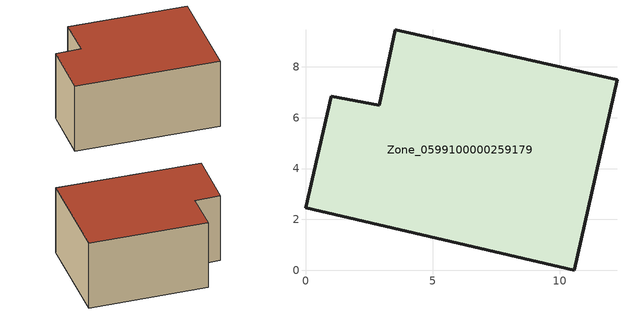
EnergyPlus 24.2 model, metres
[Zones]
Zone_0599100000259179
 floor ground (C_G): 10.58,0 0,2.45 1.01,6.85 2.9,6.48 3.54,9.46 12.26,7.49 z0
 wall outside (C_F): 0,2.45 10.58,0 12.26,7.49 3.54,9.46 2.9,6.48 1.01,6.85 0,2.45 z0:5.48
 roof outside (C_R): 1.01,6.85 0,2.45 10.58,0 12.26,7.49 3.54,9.46 2.9,6.48 z5.48
[BUILDING]
Pand.0599100000259179: North Axis=0; Terrain=City; Loads Convergence Tolerance Value=0.04; Temperature Convergence Tolerance Value=0.4; Solar Distribution=FullExterior; Maximum Number of Warmup Days=25; Minimum Number of Warmup Days=1
[Site:Location]
Rotterdam.The.Hague.AP_ZH_NLD Design_Conditions: Latitude=51.96; Longitude=4.45; Time Zone=1; Elevation=-4.5
[SITE:GROUNDTEMPERATURE:BUILDINGSURFACE]
18, 18, 18, 18, 18, 18, 18, 18, 18, 18, 18, 18
[MATERIAL] Thermal Absorptance=0.9; Solar Absorptance=0.7; Visible Absorptance=0.7
Name | Roughness | Thickness | Conductivity | Density | Specific Heat
G.TI.1946 | MediumSmooth | 0.15 | 1 | 540 | 1210
F.TI.1946 | Rough | 0.3 | 0.857143 | 1920 | 840
R.TI.1946 | MediumRough | 0.2 | 0.1 | 1500 | 1000
[CONSTRUCTION]
C_G: G.TI.1946
C_F: F.TI.1946
C_R: R.TI.1946
[ZONE]
Zone_0599100000259179: Type=1; Multiplier=1; Ceiling Height=Autocalculate; Volume=Autocalculate; Floor Area=autocalculate; Part of Total Floor Area=Yes
[ZONEINFILTRATION:DESIGNFLOWRATE]
Infil_Zone_0599100000259179: Zone or ZoneList or Space or SpaceList=Zone_0599100000259179; Schedule=AlwaysOn; Design Flow Rate Calculation Method=Flow/Area; Flow Rate per Floor Area=0.003; Constant Term Coefficient=1; Temperature Term Coefficient=0; Velocity Term Coefficient=0; Velocity Squared Term Coefficient=0
[HVACTEMPLATE:ZONE:IDEALLOADSAIRSYSTEM]
Zone_0599100000259179: Maximum Heating Supply Air Temperature=50; Minimum Cooling Supply Air Temperature=13; Maximum Heating Supply Air Humidity Ratio=0.0156; Minimum Cooling Supply Air Humidity Ratio=0.0077; Heating Limit=NoLimit; Cooling Limit=NoLimit; Dehumidification Control Type=ConstantSensibleHeatRatio; Cooling Sensible Heat Ratio=0.7; Dehumidification Setpoint=60; Humidification Control Type=None; Humidification Setpoint=30; Outdoor Air Method=None; Outdoor Air Flow Rate per Person=0.00944; Outdoor Air Flow Rate per Zone Floor Area=0; Outdoor Air Flow Rate per Zone=0; Demand Controlled Ventilation Type=None; Outdoor Air Economizer Type=NoEconomizer; Heat Recovery Type=None; Sensible Heat Recovery Effectiveness=0.7; Latent Heat Recovery Effectiveness=0.65
[ZONECONTROL:THERMOSTAT]
ThermostatControl_Zone_0599100000259179: Zone or ZoneList=Zone_0599100000259179; Control Type Schedule=DualSetpointControlType; Control 1=Thermostat_Zone_0599100000259179; Temperature Difference Between Cutout And Setpoint=0
[THERMOSTATSETPOINT:DUALSETPOINT]
Thermostat_Zone_0599100000259179: Heating Setpoint Temperature Schedule=HeatingSetpoint_Zone_0599100000259179; Cooling Setpoint Temperature Schedule=CoolingSetpoint_Zone_0599100000259179
[SCHEDULE:COMPACT]
HeatingSetpoint_Zone_0599100000259179: Through: 12/31, For: AllDays, Until: 24:00, 21
CoolingSetpoint_Zone_0599100000259179: Through: 12/31, For: AllDays, Until: 24:00, 24
DualSetpointControlType: Through: 12/31, For: AllDays, Until: 24:00, 4
AlwaysOn: Through: 12/31, For: AllDays, Until: 24:00, 1
